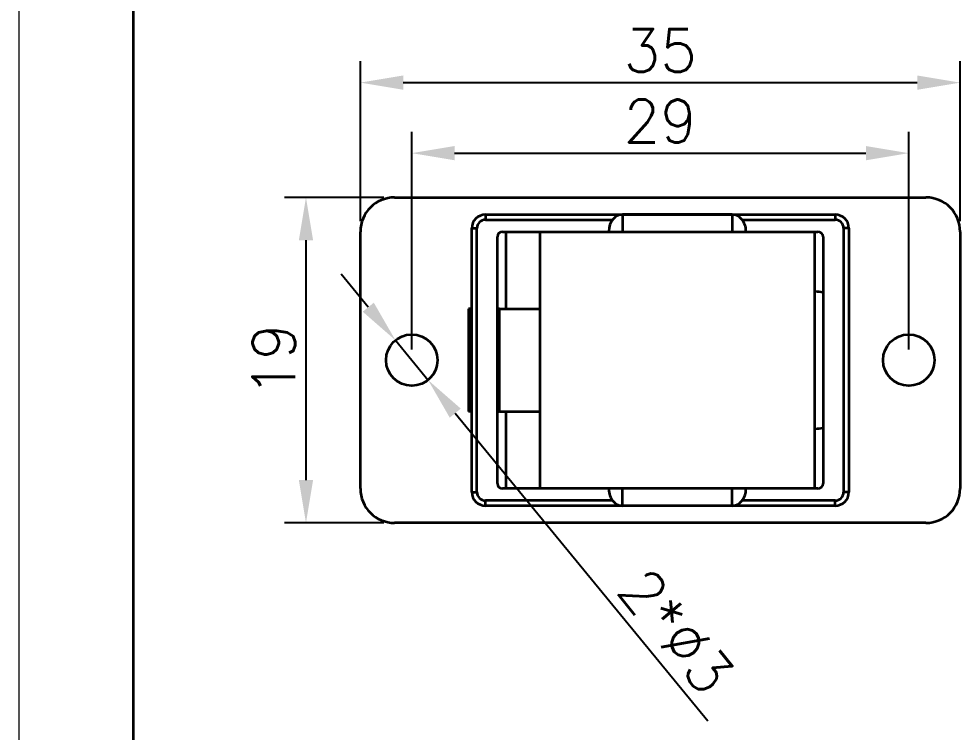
# Model space of a CAD drawing. Header units: millimetres. Extents: x -70 to 70, y -99 to 99.
# Drawn here: x -70 to -15.1, y -8.9 to 32.8 of the extents above; entities that cross this region are included whole.
import ezdxf

# ---------------------------------------------------------------- set-up
doc = ezdxf.new("R2010")
doc.units = ezdxf.units.MM
doc.header["$PDSIZE"] = -5
for name, color, linetype, lineweight in [('尺寸线层', 3, 'Continuous', 18), ('粗实线层', 7, 'Continuous', 35), ('细实线层', 7, 'Continuous', 18)]:
    doc.layers.add(name, color=color, linetype=linetype, lineweight=lineweight)
doc.styles.get("Standard").update_dxf_attribs({"font": 'txt.shx'})
doc.dimstyles.get("Standard").update_dxf_attribs({"dimtxt": 0.18, "dimasz": 0.18, "dimexe": 0.18, "dimexo": 0.0625, "dimgap": 0.09, "dimtad": 0, "dimtih": 1, "dimtoh": 1, "dimdec": 4, "dimzin": 0, "dimdsep": 46, "dimtxsty": 'Standard', "dimcen": 0.09, "dimdle": 0.36, "dimadec": 0, "dimazin": 0, "dimtfac": 1, "dimtdec": 4, "dimtofl": 0, "dimtmove": 0, "dimatfit": 3, "dimfxl": 1, "dimtolj": 1, "dimarcsym": 0})

# ---------------------------------------------------------------- blocks, each defined once
blk = doc.blocks.new('$CAXA_FRAME_13B17AC1$')
at = {"layer": '粗实线层'}
blk.add_line((-95, 138.5), (-95, -138.5), dxfattribs=at)
at = {"layer": '细实线层'}
blk.add_line((-105, 148.5), (-105, -148.5), dxfattribs=at)
blk = doc.blocks.new('*X6')
at = {"layer": 'Defpoints', "color": 0, "transparency": 16777216}
for p in [(-15.071, 29.063), (-50.071, 20.358), (-15.071, 20.358)]:
    blk.add_point(p, dxfattribs=at)
at = {"layer": '尺寸线层', "color": 0, "linetype": 'Continuous', "lineweight": -2, "transparency": 16777216}
for p, q in [((-50.071, 20.983), (-50.071, 30.313)), ((-15.071, 20.983), (-15.071, 30.313)), ((-47.571, 29.063), (-17.571, 29.063))]:
    blk.add_line(p, q, dxfattribs=at)
at = {"layer": '尺寸线层', "color": 0, "transparency": 16777216}
for points in [[(-47.571, 29.48), (-47.571, 28.647), (-50.071, 29.063)], [(-17.571, 29.48), (-17.571, 28.647), (-15.071, 29.063)]]:
    blk.add_solid(points, dxfattribs=at)
at = {"layer": '尺寸线层', "color": 0, "transparency": 16777216, "insert": (-32.571, 30.938), "char_height": 2.5, "width": 5.35714, "attachment_point": 5, "bg_fill": 3, "box_fill_scale": 1.1, "bg_fill_color": 256, "bg_fill_true_color": 13158600, "bg_fill_transparency": 0}
blk.add_mtext('\\A1;35', dxfattribs=at)
blk = doc.blocks.new('*X7')
at = {"layer": 'Defpoints', "color": 0, "transparency": 16777216}
for p in [(-48.071, 22.358), (-53.244, 3.358), (-48.071, 3.358)]:
    blk.add_point(p, dxfattribs=at)
at = {"layer": '尺寸线层', "color": 0, "linetype": 'Continuous', "lineweight": -2, "transparency": 16777216}
for p, q in [((-48.696, 22.358), (-54.494, 22.358)), ((-53.244, 19.858), (-53.244, 5.858)), ((-48.696, 3.358), (-54.494, 3.358))]:
    blk.add_line(p, q, dxfattribs=at)
at = {"layer": '尺寸线层', "color": 0, "transparency": 16777216}
for points in [[(-53.661, 19.858), (-52.828, 19.858), (-53.244, 22.358)], [(-53.661, 5.858), (-52.828, 5.858), (-53.244, 3.358)]]:
    blk.add_solid(points, dxfattribs=at)
at = {"layer": '尺寸线层', "color": 0, "transparency": 16777216, "insert": (-55.119, 12.858), "char_height": 2.5, "width": 5, "attachment_point": 5, "rotation": 90, "bg_fill": 3, "box_fill_scale": 1.1, "bg_fill_color": 256, "bg_fill_true_color": 13158600, "bg_fill_transparency": 0}
blk.add_mtext('\\A1;19', dxfattribs=at)
blk = doc.blocks.new('*X8')
at = {"layer": 'Defpoints', "color": 0, "transparency": 16777216}
for p in [(-48.022, 14.018), (-46.12, 11.698)]:
    blk.add_point(p, dxfattribs=at)
at = {"layer": '尺寸线层', "color": 0, "linetype": 'Continuous', "lineweight": -2, "transparency": 16777216}
for p, q in [((-49.608, 15.95), (-51.194, 17.883)), ((-48.022, 14.018), (-46.12, 11.698)), ((-44.534, 9.766), (-29.798, -8.195))]:
    blk.add_line(p, q, dxfattribs=at)
at = {"layer": '尺寸线层', "color": 0, "transparency": 16777216}
for points in [[(-49.286, 16.215), (-49.93, 15.686), (-48.022, 14.018)], [(-44.212, 10.03), (-44.856, 9.501), (-46.12, 11.698)]]:
    blk.add_solid(points, dxfattribs=at)
at = {"layer": '尺寸线层', "color": 0, "transparency": 16777216, "insert": (-31.652, -2.979), "char_height": 2.5, "width": 7.14286, "attachment_point": 5, "rotation": 309.3674, "bg_fill": 3, "box_fill_scale": 1.1, "bg_fill_color": 256, "bg_fill_true_color": 13158600, "bg_fill_transparency": 0}
blk.add_mtext('\\A1;2*%%C3', dxfattribs=at)
blk = doc.blocks.new('*X9')
at = {"layer": 'Defpoints', "color": 0, "transparency": 16777216}
for p in [(-18.071, 24.945), (-47.071, 12.858), (-18.071, 12.858)]:
    blk.add_point(p, dxfattribs=at)
at = {"layer": '尺寸线层', "color": 0, "linetype": 'Continuous', "lineweight": -2, "transparency": 16777216}
for p, q in [((-47.071, 13.483), (-47.071, 26.195)), ((-18.071, 13.483), (-18.071, 26.195)), ((-44.571, 24.945), (-20.571, 24.945))]:
    blk.add_line(p, q, dxfattribs=at)
at = {"layer": '尺寸线层', "color": 0, "transparency": 16777216}
for points in [[(-44.571, 25.362), (-44.571, 24.529), (-47.071, 24.945)], [(-20.571, 25.362), (-20.571, 24.529), (-18.071, 24.945)]]:
    blk.add_solid(points, dxfattribs=at)
at = {"layer": '尺寸线层', "color": 0, "transparency": 16777216, "insert": (-32.571, 26.82), "char_height": 2.5, "width": 6.07143, "attachment_point": 5, "bg_fill": 3, "box_fill_scale": 1.1, "bg_fill_color": 256, "bg_fill_true_color": 13158600, "bg_fill_transparency": 0}
blk.add_mtext('\\A1;29', dxfattribs=at)

msp = doc.modelspace()

# ---------------------------------------------------------------- linework, layer by layer
at = {"layer": '粗实线层', "color": 7, "lineweight": 35}
for p, q in [((-48.071, 22.358), (-17.071, 22.358)), ((-42.771, 21.358), (-42.771, 21.058)), ((-42.771, 21.358), (-22.371, 21.358)), ((-42.771, 21.058), (-35.352, 21.058)), ((-34.771, 21.358), (-34.771, 20.358)), ((-28.371, 21.358), (-34.771, 21.358)), ((-28.371, 21.358), (-28.371, 20.358)), ((-27.79, 21.058), (-22.371, 21.058)), ((-22.371, 21.358), (-22.371, 21.058)), ((-50.071, 5.358), (-50.071, 20.358)), ((-43.571, 20.558), (-43.271, 20.558)), ((-43.571, 5.158), (-43.571, 20.558)), ((-43.271, 5.158), (-43.271, 20.558)), ((-41.771, 20.358), (-35.571, 20.358)), ((-41.571, 15.858), (-41.571, 20.358)), ((-39.571, 5.358), (-39.571, 20.358)), ((-39.571, 20.358), (-23.571, 20.358)), ((-35.571, 20.397), (-35.571, 20.358)), ((-27.571, 20.397), (-27.571, 20.358)), ((-27.571, 20.358), (-23.371, 20.358)), ((-23.571, 20.358), (-23.571, 5.358)), ((-21.571, 20.558), (-21.871, 20.558)), ((-21.871, 20.558), (-21.871, 5.158)), ((-21.571, 20.558), (-21.571, 5.158)), ((-15.071, 20.358), (-15.071, 5.358)), ((-42.071, 5.658), (-42.071, 20.058)), ((-23.071, 20.058), (-23.071, 5.658)), ((-23.571, 17.298), (-23.571, 16.939)), ((-23.571, 16.939), (-23.571, 16.599)), ((-23.512, 16.858), (-23.571, 16.858)), ((-43.763, 15.858), (-43.763, 9.858)), ((-43.663, 15.858), (-43.763, 15.858)), ((-43.663, 9.858), (-43.663, 15.858)), ((-43.572, 15.858), (-43.663, 15.858)), ((-42.071, 15.858), (-42, 15.858)), ((-42, 9.858), (-42, 15.858)), ((-41.968, 15.858), (-42, 15.858)), ((-41.952, 15.858), (-41.968, 15.858)), ((-41.968, 9.858), (-41.968, 15.858)), ((-41.952, 15.858), (-39.571, 15.858)), ((-41.952, 9.858), (-41.952, 15.858)), ((-23.571, 11.266), (-23.571, 11.218)), ((-23.571, 11.218), (-23.571, 11.171)), ((-23.571, 11.171), (-23.571, 11.126)), ((-23.571, 11.126), (-23.571, 11.083)), ((-23.571, 11.083), (-23.571, 11.041)), ((-23.571, 11.041), (-23.571, 11.002)), ((-23.571, 11.002), (-23.571, 10.964)), ((-23.571, 10.964), (-23.571, 10.928)), ((-23.571, 10.928), (-23.571, 10.893)), ((-23.571, 10.893), (-23.571, 10.861)), ((-23.571, 10.861), (-23.571, 10.831)), ((-23.571, 10.831), (-23.571, 10.804)), ((-23.571, 10.804), (-23.571, 10.78)), ((-23.571, 10.78), (-23.571, 10.759)), ((-23.571, 10.759), (-23.571, 10.742)), ((-23.571, 10.742), (-23.571, 10.728)), ((-23.571, 10.728), (-23.571, 10.717)), ((-23.571, 10.717), (-23.571, 10.709)), ((-23.571, 10.709), (-23.571, 10.704)), ((-23.571, 10.704), (-23.571, 10.702)), ((-43.663, 9.858), (-43.763, 9.858)), ((-43.572, 9.858), (-43.663, 9.858)), ((-42.071, 9.858), (-42, 9.858)), ((-41.968, 9.858), (-42, 9.858)), ((-41.952, 9.858), (-41.968, 9.858)), ((-41.952, 9.858), (-39.571, 9.858)), ((-41.571, 5.358), (-41.571, 9.858)), ((-23.512, 8.858), (-23.571, 8.858)), ((-43.571, 5.158), (-43.271, 5.158)), ((-39.571, 5.358), (-41.771, 5.358)), ((-23.571, 5.358), (-39.571, 5.358)), ((-35.571, 5.319), (-35.571, 5.358)), ((-34.771, 4.358), (-34.771, 5.358)), ((-28.371, 4.358), (-28.371, 5.358)), ((-27.571, 5.319), (-27.571, 5.358)), ((-23.371, 5.358), (-23.571, 5.358)), ((-21.571, 5.158), (-21.871, 5.158)), ((-42.771, 4.358), (-42.771, 4.658)), ((-35.352, 4.658), (-42.771, 4.658)), ((-22.371, 4.658), (-27.79, 4.658)), ((-22.371, 4.358), (-22.371, 4.658)), ((-34.771, 4.358), (-42.771, 4.358)), ((-28.371, 4.358), (-34.771, 4.358)), ((-22.371, 4.358), (-28.371, 4.358)), ((-17.071, 3.358), (-48.071, 3.358))]:
    msp.add_line(p, q, dxfattribs=at)
for centre in [(-47.071, 12.858), (-18.071, 12.858)]:
    msp.add_circle(centre, 1.5, dxfattribs=at)
for centre, radius, start, end in [((-48.071, 20.358), 2, 90, 180), ((-17.071, 20.358), 2, 360, 90), ((-42.771, 20.558), 0.8, 90, 180), ((-42.771, 20.558), 0.5, 90, 180), ((-22.371, 20.558), 0.8, 360, 90), ((-22.371, 20.558), 0.5, 360, 90), ((-41.771, 20.058), 0.3, 90, 180), ((-23.371, 20.058), 0.3, 360, 90), ((-23.509, 14.611), 2.247, 78.7635, 90.0727), ((-23.509, 11.105), 2.247, 269.9273, 281.2365), ((-41.771, 5.658), 0.3, 180, 270), ((-23.371, 5.658), 0.3, 270, 0), ((-48.071, 5.358), 2, 180, 270), ((-42.771, 5.158), 0.8, 180, 270), ((-42.771, 5.158), 0.5, 180, 270), ((-22.371, 5.158), 0.5, 270, 0), ((-22.371, 5.158), 0.8, 270, 0), ((-17.071, 5.358), 2, 270, 0)]:
    msp.add_arc(centre, radius, start, end, dxfattribs=at)
for centre, major_axis, start_param, end_param in [((-34.771, 20.397), (0, -0.961), 3.141593, 4.712389), ((-28.371, 20.397), (0, -0.961), 1.570796, 3.141593), ((-34.771, 5.319), (0, 0.961), 1.570796, 3.141593), ((-28.371, 5.319), (0, 0.961), 3.141593, 4.712389)]:
    msp.add_ellipse(centre, major_axis=major_axis, ratio=0.83205, start_param=start_param, end_param=end_param, dxfattribs=at)

# ---------------------------------------------------------------- block references
at = {"layer": '粗实线层', "xscale": 0.6666666666666666, "yscale": 0.6666666666666666, "zscale": 0.6666666666666666}
msp.add_blockref('$CAXA_FRAME_13B17AC1$', (0, 0), dxfattribs=at)

# ---------------------------------------------------------------- next in the draw order: dimensions: what is measured, and where the dimension line sits
at = {"layer": '尺寸线层', "color": 1}
dim = msp.add_linear_dim(base=(-15.071, 29.063), p1=(-50.071, 20.358), p2=(-15.071, 20.358), angle=180, dimstyle='Standard', override={"dimtxt": 2.5, "dimasz": 2.5, "dimexe": 1.25, "dimexo": 0.625, "dimgap": 0.625, "dimtad": 1, "dimtih": 0, "dimtoh": 0, "dimdec": 2, "dimzin": 8, "dimdsep": 44, "dimsah": 1, "dimdle": 5, "dimtdec": 2, "dimtofl": 1, "dimatfit": 0, "dimtfill": 1, "dimtzin": 8}, dxfattribs=at)
dim.commit()
dim.dimension.update_dxf_attribs({"geometry": '*X6', "text_midpoint": (-32.571, 30.938)})

# ---------------------------------------------------------------- next in the draw order: dimensions: what is measured, and where the dimension line sits
dim = msp.add_linear_dim(base=(-53.244, 3.358), p1=(-48.071, 22.358), p2=(-48.071, 3.358), angle=90, dimstyle='Standard', override={"dimtxt": 2.5, "dimasz": 2.5, "dimexe": 1.25, "dimexo": 0.625, "dimgap": 0.625, "dimtad": 1, "dimtih": 0, "dimtoh": 0, "dimdec": 2, "dimzin": 8, "dimdsep": 44, "dimsah": 1, "dimdle": 5, "dimtdec": 2, "dimtofl": 1, "dimatfit": 0, "dimtfill": 1, "dimtzin": 8}, dxfattribs=at)
dim.commit()
dim.dimension.update_dxf_attribs({"geometry": '*X7', "text_midpoint": (-55.119, 12.858)})

# ---------------------------------------------------------------- next in the draw order: dimensions: what is measured, and where the dimension line sits
dim = msp.add_diameter_dim_2p(p1=(-48.022, 14.018), p2=(-46.12, 11.698), text='2*<>', dimstyle='Standard', override={"dimtxt": 2.5, "dimasz": 2.5, "dimexe": 1.25, "dimexo": 0.625, "dimgap": 0.625, "dimtad": 1, "dimtih": 0, "dimtoh": 0, "dimdec": 2, "dimzin": 8, "dimdsep": 44, "dimpost": '%%C<>', "dimsah": 1, "dimdle": 5, "dimtdec": 2, "dimtofl": 1, "dimatfit": 0, "dimtfill": 1}, dxfattribs=at)
dim.commit()
dim.dimension.update_dxf_attribs({"geometry": '*X8', "text_midpoint": (-33.101, -4.169), "dimtype": 163})

# ---------------------------------------------------------------- next in the draw order: dimensions: what is measured, and where the dimension line sits
dim = msp.add_linear_dim(base=(-18.071, 24.945), p1=(-47.071, 12.858), p2=(-18.071, 12.858), dimstyle='Standard', override={"dimtxt": 2.5, "dimasz": 2.5, "dimexe": 1.25, "dimexo": 0.625, "dimgap": 0.625, "dimtad": 1, "dimtih": 0, "dimtoh": 0, "dimdec": 2, "dimzin": 8, "dimdsep": 44, "dimsah": 1, "dimdle": 5, "dimtdec": 2, "dimtofl": 1, "dimatfit": 0, "dimtfill": 1, "dimtzin": 8}, dxfattribs=at)
dim.commit()
dim.dimension.update_dxf_attribs({"geometry": '*X9', "text_midpoint": (-32.571, 26.82)})

doc.saveas('drawing.dxf')
